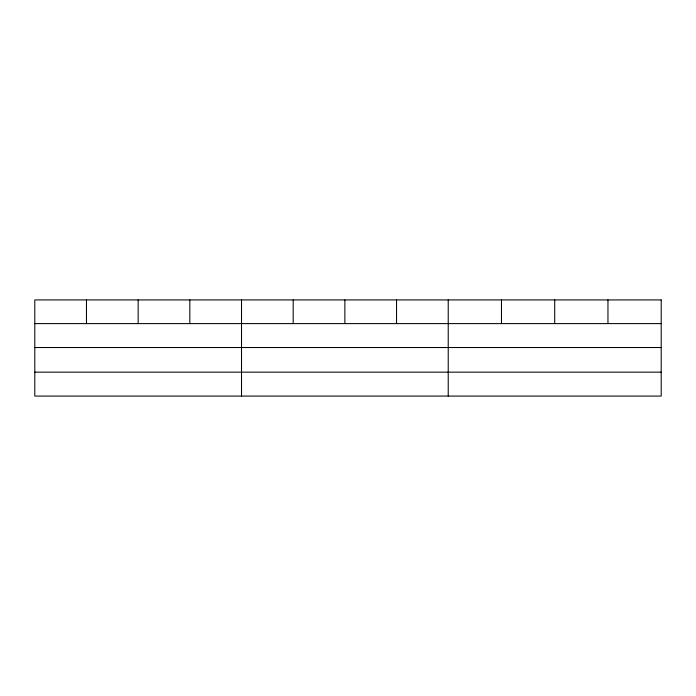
<?xml version="1.0" encoding="UTF-8"?>
<svg xmlns="http://www.w3.org/2000/svg" width="696" height="696" viewBox="0 0 696 696"><rect width="100%" height="100%" fill="white"/><g stroke="black" fill="none" stroke-linecap="round" stroke-linejoin="round"><path stroke-width="1.04" d="M34.8 323.605L661.2 323.605M34.8 347.522L661.2 347.522M34.8 372.16L661.2 372.16M607.956 299.924L607.956 323.605M554.712 299.924L554.712 323.605M501.468 299.924L501.468 323.605M448.224 299.924L448.224 396.076M396.546 299.924L396.546 323.605M344.868 299.924L344.868 323.605M293.19 299.924L293.19 323.605M241.512 299.924L241.512 396.076M189.834 299.924L189.834 323.605M138.156 299.924L138.156 323.605M86.478 299.924L86.478 323.605M661.2 299.924L34.8 299.924L34.8 396.076L661.2 396.076L661.2 299.924"/></g></svg>
